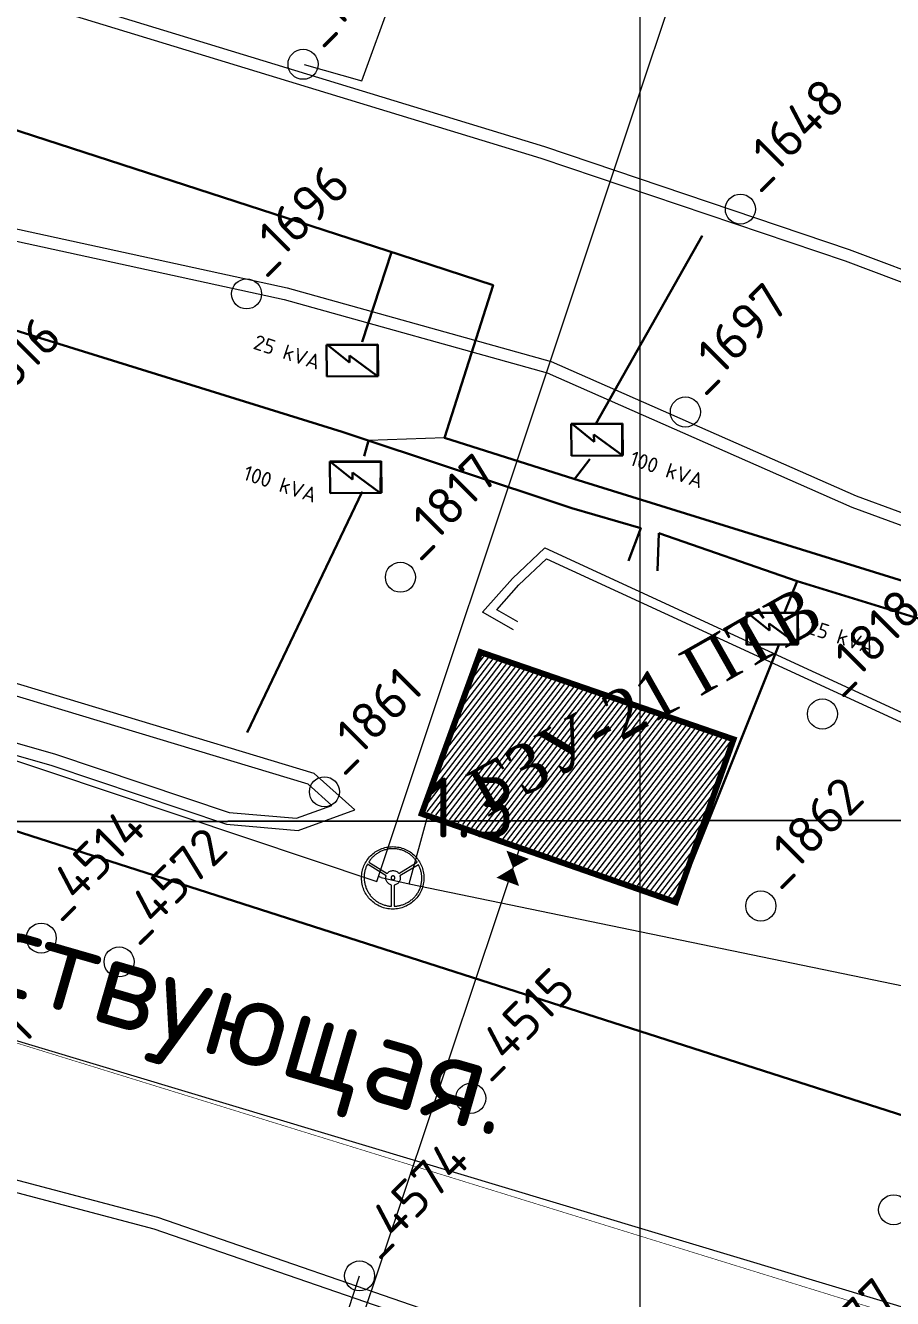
# Model space of a CAD drawing. Header units: millimetres. Extents: x 519 to 9564855, y -810 to 5021775.
# Drawn here: x 9535795.6 to 9536084.1, y 4998033.9 to 4998457.5 of the extents above; entities that cross this region are included whole.
import ezdxf

# ---------------------------------------------------------------- set-up
doc = ezdxf.new("R2010")
doc.units = ezdxf.units.MM
doc.header["$LTSCALE"] = 2
doc.header["$MEASUREMENT"] = 0
doc.header["$PDMODE"] = 2
doc.header["$PDSIZE"] = 5
for name, color, linetype in [('0_ANNOT_Dimensions', 7, 'Continuous'), ('COMPOUND', 3, 'Continuous'), ('GRID_PULKOVO', 7, 'Continuous'), ('OilColl&Flowlines', 3, 'Continuous'), ('OLD WELLS(dr.bfr2000)', 24, 'Continuous'), ('ROAD_GROUND', 9, 'Continuous'), ('Скважины на 2015 год', 7, 'Continuous')]:
    doc.layers.add(name, color=color, linetype=linetype)
for name, color, linetype, lineweight in [('PPLINE_GAS', 4, 'GAS_LINE', 30), ('SteamInjInfrastructure', 25, 'Continuous', 100), ('Электро', 1, 'Continuous', 30), ('Электроснаб', 1, 'Continuous', 18), ('Электроснабжене', 1, 'Continuous', 18)]:
    doc.layers.add(name, color=color, linetype=linetype, lineweight=lineweight)
doc.styles.add('92051501$0$STANDARD', font='simplex.shx')
doc.styles.add('Elect', font='isocpeur.ttf')
doc.styles.add('GeoApp', font='', dxfattribs={"height": 1})
doc.styles.get("Standard").update_dxf_attribs({"font": 'isocpeur.ttf', "width": 0.5})
doc.styles.get('GeoApp').set_extended_font_data('D431', italic=True)
doc.linetypes.add('g5_121_g', pattern='A,4,-0.4,["Г",GeoApp,S=1,R=0,X=0,Y=-0.5],-1.2,12', length=17.6)
doc.linetypes.add('GAS_LINE', pattern='A,0.5,-0.2,["G",92051501$0$STANDARD,S=0.1,R=0,X=-0.1,Y=-0.05],-0.05', length=0.75)
doc.linetypes.add('STM_LINE', pattern='A,0.5,-0.2,["S",92051501$0$STANDARD,S=0.1,R=0,X=-0.1,Y=-0.05],-0.05', length=0.75)
doc.linetypes.add('WTR_LINE', pattern='A,0.5,-0.2,["W",92051501$0$STANDARD,S=0.1,R=0,X=-0.1,Y=-0.05],-0.05', length=0.75)
doc.dimstyles.new('ISO-25', dxfattribs={"dimtxt": 15, "dimasz": 10, "dimexe": 5, "dimexo": 5, "dimgap": 5, "dimtad": 1, "dimtxsty": 'Standard', "dimblk": 'OBLIQUE', "dimcen": 50, "dimadec": 0, "dimazin": 0, "dimtfac": 1, "dimtmove": 0, "dimatfit": 3, "dimfxl": 0, "dimarcsym": 0})

# ---------------------------------------------------------------- blocks, each defined once
blk = doc.blocks.new('_Oblique')
at = {"color": 0, "linetype": 'ByBlock', "lineweight": -2}
blk.add_line((-0.5, -0.5), (0.5, 0.5), dxfattribs=at)
blk = doc.blocks.new('*D111')
at = {"layer": '0_ANNOT_Dimensions', "color": 0, "lineweight": -2, "transparency": 16777216}
for p, q in [((9540956.59, 4998203), (9540956.59, 4998205.09)), ((9540956.6, 4998200.09), (9521531.28, 4998171.79)), ((9521531.28, 4998174.7), (9521531.28, 4998176.79))]:
    blk.add_line(p, q, dxfattribs=at)
at = {"layer": 'DEFPOINTS', "color": 0, "linetype": 'ByBlock', "lineweight": 25, "transparency": 16777216}
for p in [(9540956.6, 4998198), (9521531.28, 4998171.79), (9521531.29, 4998169.71)]:
    blk.add_point(p, dxfattribs=at)
at = {"layer": '0_ANNOT_Dimensions', "color": 0, "linetype": 'ByBlock', "lineweight": -2, "transparency": 16777216, "xscale": 10, "yscale": 10, "zscale": 10}
for p, rotation in [((9540956.6, 4998200.09), 0.08345723362022996), ((9521531.28, 4998171.79), 180.0834572336203)]:
    blk.add_blockref('_Oblique', p, dxfattribs=dict(at, rotation=rotation))
at = {"layer": '0_ANNOT_Dimensions', "color": 0, "linetype": 'ByBlock', "lineweight": 25, "transparency": 16777216, "insert": (9531243.92, 4998199.94), "char_height": 15, "attachment_point": 5, "rotation": 0.0835, "bg_fill": 3, "box_fill_scale": 1.25, "bg_fill_color": 256, "bg_fill_true_color": 13158600, "bg_fill_transparency": 0}
blk.add_mtext('19425,33', dxfattribs=at)

msp = doc.modelspace()

# ---------------------------------------------------------------- hatches: boundary and pattern name
at = {"layer": 'Скважины на 2015 год', "linetype": 'ByBlock', "lineweight": 0, "ltscale": 5}
h = msp.add_hatch(dxfattribs=at)
h.set_pattern_fill('ANSI31', color=5, scale=12, angle=7.5725136, style=0)
h.set_pattern_definition([(52.572513574, (751591.5256, -1214513.0122), (-1.19118473032, 0.9116353099), [])])
h.paths.add_polyline_path([(9535928.34137, 4998196.12214), (9536012.30967, 4998166.48627), (9536030.93459, 4998219.25688), (9535946.96629, 4998248.89275)])
h.paths.add_polyline_path([(9535949.79057, 4998183.77028), (9536055.0113, 4998243.47696), (9536038.1511, 4998273.18959), (9535932.93037, 4998213.48291)], flags=9)

# ---------------------------------------------------------------- linework, layer by layer
at = {"color": 5, "linetype": 'WTR_LINE', "lineweight": 0, "ltscale": 20}
for p, q in [((9535907.59596, 4998439.05928), (9535993.35957, 4998675.27144)), ((9535888.36102, 4998444.53808), (9535907.59596, 4998439.05928))]:
    msp.add_line(p, q, dxfattribs=at)
at = {"color": 5, "linetype": 'WTR_LINE', "lineweight": 0, "ltscale": 20, "const_width": 0.2}
msp.add_lwpolyline([(9534970.03, 4998379.61), (9535160.17, 4998317.49), (9535255.24, 4998286.43), (9535350.01, 4998254.42), (9535444.62, 4998221.88), (9535541.28, 4998196.76), (9535636.81, 4998167.18), (9535732.33, 4998137.6), (9535827.86, 4998108.02), (9535923.38, 4998078.44), (9536018.91, 4998048.86), (9536114.43, 4998019.28), (9536209.96, 4997989.71), (9536305.48, 4997960.13), (9536401.01, 4997930.55), (9536496.9, 4997902.16), (9536592.06, 4997871.39), (9536687.59, 4997841.81), (9536783.11, 4997812.23), (9536878.64, 4997782.65), (9536974.16, 4997753.07), (9537050.97, 4997729.29)], dxfattribs=at)
at = {"layer": 'COMPOUND', "lineweight": 0, "const_width": 2, "elevation": 0}
msp.add_lwpolyline([(9536031.22312, 4998219.97122), (9536012.02114, 4998165.77192), (9535927.47554, 4998195.20679), (9535946.97751, 4998249.00608), (9536031.22312, 4998219.97122)], dxfattribs=at)
at = {"layer": 'GRID_PULKOVO', "lineweight": 0}
msp.add_line((9536000, 5010000), (9536000, 4992000), dxfattribs=at)
at = {"layer": 'OilColl&Flowlines', "lineweight": 0}
for p, q in [((9535960.221, 4998184.36154), (9535784.5, 4997659.5)), ((9535873.73698, 4997941.47608), (9535906.8, 4998041.4))]:
    msp.add_line(p, q, dxfattribs=at)
for points in [[(9535122.61227, 4998437.36846), (9535912.535, 4998172.657), (9536035.698, 4998541.914), (9536042.759, 4998540.276)], [(9535913.99674, 4998174.0361), (9535923.344, 4998171.854), (9535929.539, 4998194.655)], [(9535917.84677, 4998184.24693), (9535917.84677, 4998184.24693), (9535918.37649, 4998184.23654), (9535918.89583, 4998184.195), (9535919.41516, 4998184.12229), (9535919.92411, 4998184.03919), (9535920.42267, 4998183.91455), (9535920.91085, 4998183.77953), (9535921.39902, 4998183.61334), (9535921.86642, 4998183.42638), (9535922.32344, 4998183.21864), (9535922.77007, 4998182.99014), (9535923.20631, 4998182.74086), (9535923.63217, 4998182.4708), (9535924.03725, 4998182.17997), (9535924.43194, 4998181.86837), (9535924.80586, 4998181.54638), (9535925.1694, 4998181.20362), (9535925.51216, 4998180.84009), (9535925.84453, 4998180.46617), (9535926.15614, 4998180.07147), (9535926.44696, 4998179.66639), (9535926.71702, 4998179.24053), (9535926.9663, 4998178.80429), (9535927.19481, 4998178.35766), (9535927.41293, 4998177.90065), (9535927.59989, 4998177.42286), (9535927.76608, 4998176.94507), (9535927.9011, 4998176.44651), (9535928.01536, 4998175.94795), (9535928.10884, 4998175.439), (9535928.18154, 4998174.91966), (9535928.22309, 4998174.38994), (9535928.23348, 4998173.86022), (9535928.23348, 4998173.86022), (9535928.22309, 4998173.32011), (9535928.18154, 4998172.79039), (9535928.10884, 4998172.27105), (9535928.01536, 4998171.7621), (9535927.9011, 4998171.26354), (9535927.76608, 4998170.76498), (9535927.59989, 4998170.2768), (9535927.41293, 4998169.8094), (9535927.19481, 4998169.35239), (9535926.9663, 4998168.90576), (9535926.71702, 4998168.46952), (9535926.44696, 4998168.04366), (9535926.15614, 4998167.63858), (9535925.84453, 4998167.24388), (9535925.51216, 4998166.86996), (9535925.1694, 4998166.50643), (9535924.80586, 4998166.16367), (9535924.43194, 4998165.84168), (9535924.03725, 4998165.53008), (9535923.63217, 4998165.23925), (9535923.20631, 4998164.96919), (9535922.77007, 4998164.71991), (9535922.32344, 4998164.49141), (9535921.86642, 4998164.28367), (9535921.39902, 4998164.09671), (9535920.91085, 4998163.94091), (9535920.42267, 4998163.7955), (9535919.92411, 4998163.68124), (9535919.41516, 4998163.58776), (9535918.89583, 4998163.52544), (9535918.37649, 4998163.48389), (9535917.84677, 4998163.47351), (9535917.84677, 4998163.47351), (9535917.30666, 4998163.48389), (9535916.77694, 4998163.52544), (9535916.2576, 4998163.58776), (9535915.74865, 4998163.68124), (9535915.2397, 4998163.7955), (9535914.75153, 4998163.94091), (9535914.26335, 4998164.09671), (9535913.79595, 4998164.28367), (9535913.32855, 4998164.49141), (9535912.88192, 4998164.71991), (9535912.44568, 4998164.96919), (9535912.03021, 4998165.23925), (9535911.62513, 4998165.53008), (9535911.23043, 4998165.84168), (9535910.85651, 4998166.16367), (9535910.49298, 4998166.50643), (9535910.15022, 4998166.86996), (9535909.81784, 4998167.24388), (9535909.51663, 4998167.63858), (9535909.2258, 4998168.04366), (9535908.95574, 4998168.46952), (9535908.70646, 4998168.90576), (9535908.47795, 4998169.35239), (9535908.27022, 4998169.8094), (9535908.08326, 4998170.2768), (9535907.92746, 4998170.76498), (9535907.78205, 4998171.26354), (9535907.66779, 4998171.7621), (9535907.57431, 4998172.27105), (9535907.51199, 4998172.79039), (9535907.47044, 4998173.32011), (9535907.46006, 4998173.86022), (9535907.46006, 4998173.86022), (9535907.47044, 4998174.38994), (9535907.51199, 4998174.91966), (9535907.57431, 4998175.439), (9535907.66779, 4998175.94795), (9535907.78205, 4998176.44651), (9535907.92746, 4998176.94507), (9535908.08326, 4998177.42286), (9535908.27022, 4998177.90065), (9535908.47795, 4998178.35766), (9535908.70646, 4998178.80429), (9535908.95574, 4998179.24053), (9535909.2258, 4998179.66639), (9535909.51663, 4998180.07147), (9535909.81784, 4998180.46617), (9535910.15022, 4998180.84009), (9535910.49298, 4998181.20362), (9535910.85651, 4998181.54638), (9535911.23043, 4998181.86837), (9535911.62513, 4998182.17997), (9535912.03021, 4998182.4708), (9535912.44568, 4998182.74086), (9535912.88192, 4998182.99014), (9535913.32855, 4998183.21864), (9535913.79595, 4998183.42638), (9535914.26335, 4998183.61334), (9535914.75153, 4998183.77953), (9535915.2397, 4998183.91455), (9535915.74865, 4998184.03919), (9535916.2576, 4998184.12229), (9535916.77694, 4998184.195), (9535917.30666, 4998184.23654), (9535917.84677, 4998184.24693)], [(9535915.97716, 4998175.2832), (9535915.97716, 4998175.2832), (9535916.18489, 4998175.53248), (9535916.42379, 4998175.7506), (9535916.68346, 4998175.92717), (9535916.94312, 4998176.0622), (9535917.22356, 4998176.15568), (9535917.51439, 4998176.22839), (9535917.80522, 4998176.25955), (9535918.09605, 4998176.25955), (9535918.37649, 4998176.22839), (9535918.65693, 4998176.16607), (9535918.9166, 4998176.08297), (9535919.15549, 4998175.96872), (9535919.384, 4998175.83369), (9535919.57096, 4998175.66751), (9535919.73715, 4998175.49093), (9535919.87218, 4998175.2832), (9535925.95879, 4998179.09512), (9535925.95879, 4998179.09512), (9535925.81337, 4998179.33401), (9535925.64719, 4998179.56252), (9535925.481, 4998179.79103), (9535925.30443, 4998180.01954), (9535925.11746, 4998180.23766), (9535924.9305, 4998180.45578), (9535924.72277, 4998180.66351), (9535924.51504, 4998180.87125), (9535924.29691, 4998181.0686), (9535924.07879, 4998181.26594), (9535923.8399, 4998181.4529), (9535923.60101, 4998181.62948), (9535923.36211, 4998181.80605), (9535923.11283, 4998181.97224), (9535922.85316, 4998182.13843), (9535922.59349, 4998182.28384), (9535922.32344, 4998182.42925), (9535922.05339, 4998182.57467), (9535921.77294, 4998182.69931), (9535921.4925, 4998182.82395), (9535921.21206, 4998182.9382), (9535920.92123, 4998183.04207), (9535920.63041, 4998183.13555), (9535920.33958, 4998183.21864), (9535920.03836, 4998183.30174), (9535919.73715, 4998183.36406), (9535919.43593, 4998183.42638), (9535919.12433, 4998183.47831), (9535918.82312, 4998183.50947), (9535918.51152, 4998183.54063), (9535918.19992, 4998183.55102), (9535917.88831, 4998183.56141), (9535917.88831, 4998183.56141), (9535917.57671, 4998183.55102), (9535917.26511, 4998183.54063), (9535916.95351, 4998183.50947), (9535916.64191, 4998183.47831), (9535916.34069, 4998183.42638), (9535916.03948, 4998183.37444), (9535915.73827, 4998183.31212), (9535915.44744, 4998183.23942), (9535915.14622, 4998183.14594), (9535914.86578, 4998183.05246), (9535914.57495, 4998182.95898), (9535914.29451, 4998182.84472), (9535914.02446, 4998182.72008), (9535913.7544, 4998182.59544), (9535913.48435, 4998182.46041), (9535913.22468, 4998182.315), (9535912.96501, 4998182.16959), (9535912.71573, 4998182.0034), (9535912.46645, 4998181.83721), (9535912.22756, 4998181.67102), (9535911.99905, 4998181.48406), (9535911.77054, 4998181.2971), (9535911.55242, 4998181.11014), (9535911.3343, 4998180.90241), (9535911.12657, 4998180.69467), (9535910.92922, 4998180.48694), (9535910.74226, 4998180.26882), (9535910.5553, 4998180.04031), (9535910.37872, 4998179.8118), (9535910.20215, 4998179.5833), (9535910.04635, 4998179.3444), (9535909.89055, 4998179.09512), (9535915.97716, 4998175.2832)], [(9535917.44169, 4998171.47127), (9535917.44169, 4998171.47127), (9535917.20279, 4998171.55437), (9535916.97428, 4998171.64785), (9535916.74578, 4998171.77249), (9535916.53804, 4998171.90752), (9535916.34069, 4998172.06332), (9535916.16412, 4998172.2295), (9535915.99793, 4998172.41647), (9535915.86291, 4998172.61381), (9535915.73827, 4998172.82155), (9535915.6344, 4998173.03967), (9535915.56169, 4998173.26818), (9535915.50976, 4998173.50707), (9535915.48898, 4998173.75635), (9535915.49937, 4998174.00563), (9535915.54092, 4998174.25491), (9535915.61362, 4998174.51458), (9535909.41276, 4998178.4096), (9535909.41276, 4998178.4096), (9535909.27773, 4998178.16032), (9535909.15309, 4998177.91104), (9535909.03884, 4998177.65137), (9535908.93497, 4998177.3917), (9535908.8311, 4998177.12165), (9535908.73762, 4998176.8412), (9535908.65453, 4998176.57115), (9535908.58182, 4998176.28032), (9535908.5195, 4998175.99988), (9535908.46757, 4998175.70905), (9535908.41563, 4998175.41822), (9535908.38447, 4998175.1274), (9535908.35331, 4998174.82618), (9535908.33254, 4998174.52497), (9535908.32215, 4998174.22375), (9535908.32215, 4998173.92254), (9535908.33254, 4998173.62132), (9535908.35331, 4998173.32011), (9535908.37409, 4998173.00851), (9535908.41563, 4998172.70729), (9535908.45718, 4998172.40608), (9535908.5195, 4998172.10486), (9535908.58182, 4998171.80365), (9535908.65453, 4998171.50243), (9535908.73762, 4998171.20122), (9535908.8311, 4998170.91039), (9535908.93497, 4998170.61956), (9535909.04922, 4998170.32874), (9535909.17386, 4998170.03791), (9535909.30889, 4998169.75747), (9535909.45431, 4998169.47703), (9535909.61011, 4998169.19659), (9535909.61011, 4998169.19659), (9535909.76591, 4998168.92653), (9535909.94248, 4998168.66686), (9535910.10867, 4998168.4072), (9535910.29563, 4998168.15791), (9535910.49298, 4998167.91902), (9535910.69032, 4998167.68013), (9535910.88767, 4998167.45162), (9535911.10579, 4998167.2335), (9535911.31353, 4998167.02576), (9535911.54203, 4998166.81803), (9535911.77054, 4998166.62068), (9535912.00944, 4998166.43372), (9535912.24833, 4998166.24676), (9535912.48722, 4998166.08057), (9535912.73651, 4998165.91438), (9535912.99617, 4998165.75858), (9535913.24545, 4998165.60278), (9535913.51551, 4998165.46776), (9535913.77518, 4998165.33273), (9535914.04523, 4998165.20809), (9535914.31529, 4998165.09383), (9535914.59573, 4998164.98997), (9535914.86578, 4998164.8861), (9535915.14622, 4998164.80301), (9535915.43705, 4998164.71991), (9535915.71749, 4998164.64721), (9535915.99793, 4998164.58489), (9535916.28876, 4998164.53295), (9535916.57959, 4998164.48102), (9535916.86003, 4998164.44986), (9535917.15086, 4998164.42909), (9535917.44169, 4998164.40831), (9535917.44169, 4998171.47127)], [(9535920.23571, 4998174.51458), (9535920.23571, 4998174.51458), (9535920.29803, 4998174.24453), (9535920.32919, 4998173.97447), (9535920.32919, 4998173.7148), (9535920.30842, 4998173.46552), (9535920.26687, 4998173.21624), (9535920.20455, 4998172.97735), (9535920.11107, 4998172.75923), (9535920.0072, 4998172.55149), (9535919.87218, 4998172.35415), (9535919.70599, 4998172.16718), (9535919.52941, 4998172.01138), (9535919.33207, 4998171.85558), (9535919.11395, 4998171.73094), (9535918.87505, 4998171.62708), (9535918.61538, 4998171.5336), (9535918.33494, 4998171.47127), (9535918.33494, 4998164.40831), (9535918.33494, 4998164.40831), (9535918.61538, 4998164.4187), (9535918.89583, 4998164.43947), (9535919.17627, 4998164.47063), (9535919.45671, 4998164.51218), (9535919.73715, 4998164.56411), (9535920.01759, 4998164.61605), (9535920.29803, 4998164.68875), (9535920.57847, 4998164.76146), (9535920.85891, 4998164.84455), (9535921.13935, 4998164.93803), (9535921.4198, 4998165.0419), (9535921.68985, 4998165.14577), (9535921.9599, 4998165.27041), (9535922.22996, 4998165.39505), (9535922.50001, 4998165.53008), (9535922.75968, 4998165.67549), (9535923.01935, 4998165.8209), (9535923.27902, 4998165.98709), (9535923.5283, 4998166.15328), (9535923.77758, 4998166.32985), (9535924.01647, 4998166.50643), (9535924.25537, 4998166.70377), (9535924.48388, 4998166.90112), (9535924.71238, 4998167.10886), (9535924.9305, 4998167.31659), (9535925.13824, 4998167.5451), (9535925.34597, 4998167.77361), (9535925.54332, 4998168.0125), (9535925.73028, 4998168.25139), (9535925.91724, 4998168.50068), (9535926.08343, 4998168.76034), (9535926.24962, 4998169.0304), (9535926.24962, 4998169.0304), (9535926.40542, 4998169.31084), (9535926.55083, 4998169.59128), (9535926.68586, 4998169.88211), (9535926.8105, 4998170.16255), (9535926.91437, 4998170.45338), (9535927.01823, 4998170.75459), (9535927.11171, 4998171.04542), (9535927.19481, 4998171.33625), (9535927.26751, 4998171.63746), (9535927.34022, 4998171.93868), (9535927.39215, 4998172.2295), (9535927.4337, 4998172.53072), (9535927.46486, 4998172.83193), (9535927.49602, 4998173.13315), (9535927.50641, 4998173.42398), (9535927.5168, 4998173.72519), (9535927.5168, 4998174.02641), (9535927.49602, 4998174.31723), (9535927.47525, 4998174.60806), (9535927.44409, 4998174.90928), (9535927.41293, 4998175.2001), (9535927.36099, 4998175.48055), (9535927.30906, 4998175.77137), (9535927.23635, 4998176.05181), (9535927.16365, 4998176.33226), (9535927.08055, 4998176.6127), (9535926.98707, 4998176.89314), (9535926.89359, 4998177.16319), (9535926.77934, 4998177.42286), (9535926.66508, 4998177.69291), (9535926.54044, 4998177.95258), (9535926.40542, 4998178.20186), (9535920.23571, 4998174.51458)], [(9535913.997, 4998174.036), (9535913.10163, 4998174.35581)], [(9535917.92986, 4998174.51458), (9535917.92986, 4998174.51458), (9535917.79483, 4998174.50419), (9535917.67019, 4998174.46265), (9535917.56633, 4998174.40033), (9535917.46246, 4998174.32762), (9535917.38975, 4998174.22375), (9535917.32743, 4998174.11989), (9535917.28589, 4998173.99525), (9535917.2755, 4998173.86022), (9535917.2755, 4998173.86022), (9535917.28589, 4998173.72519), (9535917.32743, 4998173.61094), (9535917.38975, 4998173.49668), (9535917.46246, 4998173.4032), (9535917.56633, 4998173.32011), (9535917.67019, 4998173.26818), (9535917.79483, 4998173.22663), (9535917.92986, 4998173.21624), (9535917.92986, 4998173.21624), (9535918.06489, 4998173.22663), (9535918.17914, 4998173.26818), (9535918.2934, 4998173.32011), (9535918.38688, 4998173.4032), (9535918.46997, 4998173.49668), (9535918.5219, 4998173.61094), (9535918.56345, 4998173.72519), (9535918.57384, 4998173.86022), (9535918.57384, 4998173.86022), (9535918.56345, 4998173.99525), (9535918.5219, 4998174.11989), (9535918.46997, 4998174.22375), (9535918.38688, 4998174.32762), (9535918.2934, 4998174.40033), (9535918.17914, 4998174.46265), (9535918.06489, 4998174.50419), (9535917.92986, 4998174.51458)], [(9535923.344, 4998171.854), (9536644.76093, 4998022.82685)]]:
    msp.add_lwpolyline(points, dxfattribs=at)
at = {"layer": 'OilColl&Flowlines', "color": 5, "linetype": 'ByBlock', "lineweight": 0}
msp.add_lwpolyline([(9535959.42103, 4998181.544, 8, 0, 0), (9535957.8254, 4998177.20612, 0, 8, 0), (9535956.10613, 4998172.5321, 8, 8, 0)], format="xyseb", dxfattribs=at)
at = {"layer": 'OLD WELLS(dr.bfr2000)', "lineweight": 0}
for centre in [(9535888, 4998444.6), (9536033.5, 4998396.4), (9535869.2, 4998368.2), (9536015.2, 4998328.9), (9535920.4, 4998273.9), (9536060.8, 4998228.4), (9535895.1, 4998202.5), (9536040.3, 4998164.5), (9535800.9, 4998153.8), (9535826.8, 4998145.9), (9535943.8, 4998100.5), (9536084.5, 4998063.4), (9535906.8, 4998041.4)]:
    msp.add_circle(centre, 5, dxfattribs=at)
at = {"layer": 'PPLINE_GAS', "linetype": 'g5_121_g'}
msp.add_lwpolyline([(9534778.5479, 4998536.78098), (9534874.18051, 4998503.20616), (9535072.84513, 4998402.39372), (9535451.90206, 4998298.75678), (9537303.35592, 4997704.5983), (9537377.97521, 4997927.57471), (9538200.14956, 4997654.43587), (9538214.55082, 4997649.50142), (9538234.24131, 4997643.04917), (9538590.1015, 4997520.55902), (9539125.3331, 4997334.13457), (9539210.91174, 4997304.42884), (9539345.38339, 4997257.75155), (9539456.46224, 4997220.86465), (9539620.38329, 4997166.42999), (9539867.53158, 4997084.35735), (9540014.59686, 4997034.46686), (9540009.45675, 4997018.26256), (9541300.177, 4996571.493), (9541398.857, 4996623.815), (9541532.03867, 4997015.00349), (9541563.89422, 4997108.93401), (9541575.96726, 4997105.29839)], dxfattribs=at)
at = {"layer": 'ROAD_GROUND', "lineweight": 0}
for points in [[(9536397.93929, 4998325.54147), (9536388.22294, 4998319.95339), (9536332.48767, 4998323.57176), (9536310.08656, 4998320.90551), (9536207.14599, 4998340.31584), (9536131.19432, 4998359.77823), (9536069.77411, 4998382.82892), (9535968.39081, 4998417.10396), (9535755.84263, 4998482.09321), (9535687.71734, 4998508.23154), (9535468.18704, 4998575.62159), (9535343.22616, 4998622.18847), (9535243.12581, 4998647.94048), (9535190.62033, 4998670.71135), (9535137.50809, 4998686.73505), (9535093.27299, 4998692.62924), (9535075.68133, 4998702.14613), (9534999.36707, 4998709.03516)], [(9536399.93349, 4998322.07403), (9536389.16964, 4998315.88351), (9536332.59538, 4998319.55634), (9536309.94918, 4998316.86093), (9536206.27805, 4998336.40901), (9536129.99162, 4998355.95718), (9536068.43048, 4998379.06076), (9535967.16522, 4998413.2959), (9535754.53982, 4998478.30876), (9535686.41246, 4998504.44788), (9535466.90062, 4998571.83226), (9535342.02618, 4998618.36693), (9535241.8237, 4998644.14521), (9535189.24226, 4998666.94903), (9535136.66081, 4998682.8126), (9535092.01614, 4998688.76136), (9535074.50197, 4998698.23633), (9534999.00744, 4998705.05136)], [(9535189.09683, 4998597.4424), (9535194.25695, 4998576.96897), (9535213.15862, 4998559.037), (9535248.52547, 4998540.59487), (9535444.26327, 4998489.64151), (9535549.06088, 4998460.24765), (9535753.86484, 4998398.23383), (9535882.67073, 4998370.23389), (9535970.5218, 4998345.7314), (9536072.02558, 4998300.94298), (9536155.22615, 4998270.40207), (9536216.32909, 4998262.40148), (9536291.27726, 4998239.05229)], [(9535185.21812, 4998596.46481), (9535190.66191, 4998574.86591), (9535210.8122, 4998555.74938), (9535247.0785, 4998536.83823), (9535443.21922, 4998485.77998), (9535547.94103, 4998456.40738), (9535752.85879, 4998394.35911), (9535881.70777, 4998366.3498), (9535969.17015, 4998341.95572), (9536070.52748, 4998297.23192), (9536154.26557, 4998266.49371), (9536215.46822, 4998258.48006), (9536290.08751, 4998235.23333)], [(9535106.77522, 4998439.83461), (9535142.57109, 4998433.245), (9535364.38687, 4998351.09388), (9535467.42009, 4998312.49394), (9535580.20772, 4998276.49993), (9535711.06322, 4998237.93965), (9535804.4065, 4998211.233), (9535862.54349, 4998191.6904), (9535886.337, 4998189.61333), (9535905.23431, 4998196.50626), (9535891.73666, 4998208.5923), (9535765.38408, 4998246.74319), (9535669.56292, 4998274.1696)], [(9535107.49941, 4998443.76851), (9535143.63571, 4998437.11622), (9535365.79017, 4998354.83964), (9535468.7306, 4998316.27447), (9535581.38124, 4998280.32418), (9535712.17871, 4998241.781), (9535805.59452, 4998215.05359), (9535863.36619, 4998195.6338), (9535885.80039, 4998193.67539), (9535897.5949, 4998197.97752), (9535889.73011, 4998205.0198), (9535764.25557, 4998242.90557), (9535668.46222, 4998270.32403)], [(9536270.4049, 4997853.6064), (9536236.33154, 4997931.7415), (9536073.2548, 4997975.15986), (9535944.97806, 4998024.40996), (9535839.6564, 4998060.83388), (9535697.84581, 4998098.28512), (9535486.65577, 4998169.83393), (9535389.95508, 4998215.61034), (9535250.26805, 4998257.02704), (9535171.01716, 4998265.7464), (9535157.92973, 4998286.09142), (9535137.37166, 4998293.98172), (9534962.55607, 4998349.49998)], [(9536266.73836, 4997852.00749), (9536233.43675, 4997928.37288), (9536072.01989, 4997971.3493), (9535943.60713, 4998020.65162), (9535838.49041, 4998057.00467), (9535696.69203, 4998094.45268), (9535485.15329, 4998166.11963), (9535388.52236, 4998211.86302), (9535249.47448, 4998253.09022), (9535168.68456, 4998261.9789), (9535155.27403, 4998282.82619), (9535136.0485, 4998290.20506), (9534961.34533, 4998345.68762)], [(9535958.037, 4998256.455), (9535947.737, 4998262.255), (9535957.637, 4998273.455), (9535968.40661, 4998283.65663), (9536088.637, 4998228.255), (9536149.437, 4998236.355), (9536301.937, 4998239.255), (9536349.637, 4998252.755), (9536428.44256, 4998307.13503)], [(9535959.50899, 4998259.06905), (9535952.44227, 4998263.04837), (9535959.79667, 4998271.36849), (9535968.99544, 4998280.08213), (9536088.17123, 4998225.16645), (9536149.66433, 4998233.35878), (9536302.38129, 4998236.26291), (9536350.93198, 4998250.00367), (9536427.31635, 4998302.71295)]]:
    msp.add_lwpolyline(points, dxfattribs=at)
at = {"layer": 'SteamInjInfrastructure', "color": 6, "linetype": 'STM_LINE', "lineweight": 0, "ltscale": 15}
msp.add_line((9535717.40594, 4998142.32924, 0), (9536130.20608, 4998018.14039, 0), dxfattribs=at)
at = {"layer": 'Электро', "ltscale": 50}
for p, q in [((9535771.37971, 4998429.55929, 0), (9535920.33423, 4998381.16103, 0)), ((9535920.33423, 4998381.16103, 0), (9535951.26448, 4998371.11118, 0)), ((9535951.26448, 4998371.11118, 0), (9535935.10478, 4998320.29768, 0))]:
    msp.add_line(p, q, dxfattribs=at)
at = {"layer": 'Электро'}
for p, q in [((9536020.74585, 4998387.55186, 0), (9535985.4361, 4998324.95697, 0)), ((9535907.61556, 4998352.29154, 0), (9535917.41326, 4998382.11011, 0)), ((9535895.85141, 4998351.24296, 0), (9535912.89984, 4998351.3473, 0)), ((9535895.91611, 4998340.67061, 0), (9535895.85141, 4998351.24296, 0)), ((9535912.80259, 4998351.24885, 0), (9535896.20699, 4998351.14728, 0)), ((9535896.20699, 4998351.14728, 0), (9535903.41877, 4998345.32005, 0)), ((9535912.7289, 4998340.80638, 0), (9535912.80259, 4998351.24885, 0)), ((9535912.89984, 4998351.3473, 0), (9535912.96454, 4998340.77494, 0)), ((9535903.41877, 4998345.32005, 0), (9535903.40423, 4998347.69528, 0)), ((9535903.40423, 4998347.69528, 0), (9535912.7289, 4998340.80638, 0)), ((9535912.96454, 4998340.77494, 0), (9535895.91611, 4998340.67061, 0)), ((9535977.23928, 4998324.92467, 0), (9535994.28771, 4998325.02901, 0)), ((9535977.30399, 4998314.35232, 0), (9535977.23928, 4998324.92467, 0)), ((9535994.19046, 4998324.93056, 0), (9535977.59486, 4998324.829, 0)), ((9535977.59486, 4998324.829, 0), (9535984.80664, 4998319.00176, 0)), ((9535984.80664, 4998319.00176, 0), (9535984.7921, 4998321.37699, 0)), ((9535984.7921, 4998321.37699, 0), (9535994.11677, 4998314.4881, 0)), ((9535994.11677, 4998314.4881, 0), (9535994.19046, 4998324.93056, 0)), ((9535994.28771, 4998325.02901, 0), (9535994.35242, 4998314.45666, 0)), ((9535909.82136, 4998319.40945, 0), (9535908.29814, 4998314.15029, 0)), ((9535994.35242, 4998314.45666, 0), (9535977.30399, 4998314.35232, 0)), ((9535983.38815, 4998313.1777, 0), (9535978.36326, 4998306.5429, 0)), ((9535896.95249, 4998312.43715, 0), (9535914.00092, 4998312.54149, 0)), ((9535897.01719, 4998301.8648, 0), (9535896.95249, 4998312.43715, 0)), ((9535913.85324, 4998312.33666, 0), (9535897.25764, 4998312.23509, 0)), ((9535897.25764, 4998312.23509, 0), (9535904.46942, 4998306.40786, 0)), ((9535904.46942, 4998306.40786, 0), (9535904.45488, 4998308.78309, 0)), ((9535904.45488, 4998308.78309, 0), (9535913.77955, 4998301.8942, 0)), ((9535913.77955, 4998301.8942, 0), (9535913.85324, 4998312.33666, 0)), ((9535914.00092, 4998312.54149, 0), (9535914.06562, 4998301.96914, 0)), ((9535907.61556, 4998302.37103, 0), (9535869.38095, 4998222.23379, 0)), ((9535914.06562, 4998301.96914, 0), (9535897.01719, 4998301.8648, 0)), ((9536000.36051, 4998290.2799, 0), (9535996.22389, 4998279.36768, 0)), ((9536006.32819, 4998288.55968, 0), (9536005.9152, 4998276.00899, 0)), ((9536052.4022, 4998272.63135, 0), (9536048.16247, 4998262.13863, 0)), ((9536035.52324, 4998261.95521, 0), (9536052.57167, 4998262.05955, 0)), ((9536035.58794, 4998251.38286, 0), (9536035.52324, 4998261.95521, 0)), ((9536035.57366, 4998262.06159, 0), (9536052.62209, 4998262.16593, 0)), ((9536035.63836, 4998251.48924, 0), (9536035.57366, 4998262.06159, 0)), ((9536052.52484, 4998262.06748, 0), (9536035.92924, 4998261.96591, 0)), ((9536035.92924, 4998261.96591, 0), (9536043.14102, 4998256.13868, 0)), ((9536052.45115, 4998251.62502, 0), (9536052.52484, 4998262.06748, 0)), ((9536052.57167, 4998262.05955, 0), (9536052.63637, 4998251.4872, 0)), ((9536052.62209, 4998262.16593, 0), (9536052.6868, 4998251.59358, 0)), ((9536043.14102, 4998256.13868, 0), (9536043.12648, 4998258.51391, 0)), ((9536043.12648, 4998258.51391, 0), (9536052.45115, 4998251.62502, 0)), ((9536046.40315, 4998251.61222, 0), (9536013.5517, 4998169.50881, 0)), ((9536052.63637, 4998251.4872, 0), (9536035.58794, 4998251.38286, 0)), ((9536052.6868, 4998251.59358, 0), (9536035.63836, 4998251.48924, 0))]:
    msp.add_line(p, q, dxfattribs=at)
at = {"layer": 'Электро', "ltscale": 0.05}
for p, q in [((9535752.30799, 4998368.51036, -0.00006), (9535901.05066, 4998322.33116, -0.00006)), ((9535901.05066, 4998322.33116, -0.00006), (9535977.38184, 4998296.90364, -0.00006)), ((9535978.07741, 4998306.63153, 0), (9535935.10478, 4998320.29768, 0)), ((9536121.6279, 4998262.12482, 0), (9535978.07741, 4998306.63153, 0)), ((9535977.38184, 4998296.90364, -0.00006), (9536000.40419, 4998290.27094, -0.00006)), ((9536006.32819, 4998288.55968, -0.00006), (9536052.4022, 4998272.63135, -0.00006)), ((9536052.4022, 4998272.63135, -0.00006), (9536121.77499, 4998251.13407, -0.00006))]:
    msp.add_line(p, q, dxfattribs=at)
at = {"layer": 'Электроснаб', "color": 1, "linetype": 'ByBlock', "lineweight": 0, "ltscale": 50}
for p, q in [((9535771.37971, 4998429.55929, 0), (9535920.33423, 4998381.16103, 0)), ((9535920.33423, 4998381.16103, 0), (9535951.26448, 4998371.11118, 0)), ((9535951.26448, 4998371.11118, 0), (9535935.10478, 4998320.29768, 0))]:
    msp.add_line(p, q, dxfattribs=at)
at = {"layer": 'Электроснаб', "color": 1, "lineweight": 0}
for p, q in [((9536020.74585, 4998387.55186, 0), (9535985.4361, 4998324.95697, 0)), ((9535907.61556, 4998352.29154, 0), (9535917.41326, 4998382.11011, 0)), ((9535895.85141, 4998351.24296, 0), (9535912.89984, 4998351.3473, 0)), ((9535895.91611, 4998340.67061, 0), (9535895.85141, 4998351.24296, 0)), ((9535912.80259, 4998351.24885, 0), (9535896.20699, 4998351.14728, 0)), ((9535896.20699, 4998351.14728, 0), (9535903.41877, 4998345.32005, 0)), ((9535912.7289, 4998340.80638, 0), (9535912.80259, 4998351.24885, 0)), ((9535912.89984, 4998351.3473, 0), (9535912.96454, 4998340.77494, 0)), ((9535903.41877, 4998345.32005, 0), (9535903.40423, 4998347.69528, 0)), ((9535903.40423, 4998347.69528, 0), (9535912.7289, 4998340.80638, 0)), ((9535912.96454, 4998340.77494, 0), (9535895.91611, 4998340.67061, 0)), ((9535977.23928, 4998324.92467, 0), (9535994.28771, 4998325.02901, 0)), ((9535977.30399, 4998314.35232, 0), (9535977.23928, 4998324.92467, 0)), ((9535994.19046, 4998324.93056, 0), (9535977.59486, 4998324.829, 0)), ((9535977.59486, 4998324.829, 0), (9535984.80664, 4998319.00176, 0)), ((9535984.80664, 4998319.00176, 0), (9535984.7921, 4998321.37699, 0)), ((9535984.7921, 4998321.37699, 0), (9535994.11677, 4998314.4881, 0)), ((9535994.11677, 4998314.4881, 0), (9535994.19046, 4998324.93056, 0)), ((9535994.28771, 4998325.02901, 0), (9535994.35242, 4998314.45666, 0)), ((9535909.82136, 4998319.40945, 0), (9535908.29814, 4998314.15029, 0)), ((9535994.35242, 4998314.45666, 0), (9535977.30399, 4998314.35232, 0)), ((9535983.38815, 4998313.1777, 0), (9535978.36326, 4998306.5429, 0)), ((9535896.95249, 4998312.43715, 0), (9535914.00092, 4998312.54149, 0)), ((9535897.01719, 4998301.8648, 0), (9535896.95249, 4998312.43715, 0)), ((9535913.85324, 4998312.33666, 0), (9535897.25764, 4998312.23509, 0)), ((9535897.25764, 4998312.23509, 0), (9535904.46942, 4998306.40786, 0)), ((9535904.46942, 4998306.40786, 0), (9535904.45488, 4998308.78309, 0)), ((9535904.45488, 4998308.78309, 0), (9535913.77955, 4998301.8942, 0)), ((9535913.77955, 4998301.8942, 0), (9535913.85324, 4998312.33666, 0)), ((9535914.00092, 4998312.54149, 0), (9535914.06562, 4998301.96914, 0)), ((9535907.61556, 4998302.37103, 0), (9535869.38095, 4998222.23379, 0)), ((9535914.06562, 4998301.96914, 0), (9535897.01719, 4998301.8648, 0)), ((9536000.36051, 4998290.2799, 0), (9535996.22389, 4998279.36768, 0)), ((9536006.32819, 4998288.55968, 0), (9536005.9152, 4998276.00899, 0)), ((9536052.4022, 4998272.63135, 0), (9536048.16247, 4998262.13863, 0)), ((9536035.52324, 4998261.95521, 0), (9536052.57167, 4998262.05955, 0)), ((9536035.58794, 4998251.38286, 0), (9536035.52324, 4998261.95521, 0)), ((9536035.57366, 4998262.06159, 0), (9536052.62209, 4998262.16593, 0)), ((9536035.63836, 4998251.48924, 0), (9536035.57366, 4998262.06159, 0)), ((9536052.52484, 4998262.06748, 0), (9536035.92924, 4998261.96591, 0)), ((9536035.92924, 4998261.96591, 0), (9536043.14102, 4998256.13868, 0)), ((9536052.45115, 4998251.62502, 0), (9536052.52484, 4998262.06748, 0)), ((9536052.57167, 4998262.05955, 0), (9536052.63637, 4998251.4872, 0)), ((9536052.62209, 4998262.16593, 0), (9536052.6868, 4998251.59358, 0)), ((9536043.14102, 4998256.13868, 0), (9536043.12648, 4998258.51391, 0)), ((9536043.12648, 4998258.51391, 0), (9536052.45115, 4998251.62502, 0)), ((9536046.40315, 4998251.61222, 0), (9536013.5517, 4998169.50881, 0)), ((9536052.63637, 4998251.4872, 0), (9536035.58794, 4998251.38286, 0)), ((9536052.6868, 4998251.59358, 0), (9536035.63836, 4998251.48924, 0))]:
    msp.add_line(p, q, dxfattribs=at)
at = {"layer": 'Электроснаб', "color": 1, "lineweight": 0, "ltscale": 0.05}
for p, q in [((9535752.30799, 4998368.51036, -0.00006), (9535901.05066, 4998322.33116, -0.00006)), ((9535901.05066, 4998322.33116, -0.00006), (9535977.38184, 4998296.90364, -0.00006)), ((9535978.07741, 4998306.63153, 0), (9535935.10478, 4998320.29768, 0)), ((9536121.6279, 4998262.12482, 0), (9535978.07741, 4998306.63153, 0)), ((9535977.38184, 4998296.90364, -0.00006), (9536000.40419, 4998290.27094, -0.00006)), ((9536006.32819, 4998288.55968, -0.00006), (9536052.4022, 4998272.63135, -0.00006)), ((9536052.4022, 4998272.63135, -0.00006), (9536121.77499, 4998251.13407, -0.00006))]:
    msp.add_line(p, q, dxfattribs=at)
at = {"layer": 'Электроснабжене', "color": 1, "linetype": 'ByBlock', "lineweight": 0, "ltscale": 50}
for p, q in [((9535771.37971, 4998429.55929, 0), (9535920.33423, 4998381.16103, 0)), ((9535920.33423, 4998381.16103, 0), (9535951.26448, 4998371.11118, 0)), ((9535951.26448, 4998371.11118, 0), (9535935.10478, 4998320.29768, 0))]:
    msp.add_line(p, q, dxfattribs=at)
at = {"layer": 'Электроснабжене', "color": 1, "lineweight": 0}
for p, q in [((9536020.74585, 4998387.55186, 0), (9535985.4361, 4998324.95697, 0)), ((9535907.61556, 4998352.29154, 0), (9535917.41326, 4998382.11011, 0)), ((9535895.85141, 4998351.24296, 0), (9535912.89984, 4998351.3473, 0)), ((9535895.91611, 4998340.67061, 0), (9535895.85141, 4998351.24296, 0)), ((9535912.80259, 4998351.24885, 0), (9535896.20699, 4998351.14728, 0)), ((9535896.20699, 4998351.14728, 0), (9535903.41877, 4998345.32005, 0)), ((9535912.7289, 4998340.80638, 0), (9535912.80259, 4998351.24885, 0)), ((9535912.89984, 4998351.3473, 0), (9535912.96454, 4998340.77494, 0)), ((9535903.41877, 4998345.32005, 0), (9535903.40423, 4998347.69528, 0)), ((9535903.40423, 4998347.69528, 0), (9535912.7289, 4998340.80638, 0)), ((9535912.96454, 4998340.77494, 0), (9535895.91611, 4998340.67061, 0)), ((9535977.23928, 4998324.92467, 0), (9535994.28771, 4998325.02901, 0)), ((9535977.30399, 4998314.35232, 0), (9535977.23928, 4998324.92467, 0)), ((9535994.19046, 4998324.93056, 0), (9535977.59486, 4998324.829, 0)), ((9535977.59486, 4998324.829, 0), (9535984.80664, 4998319.00176, 0)), ((9535984.80664, 4998319.00176, 0), (9535984.7921, 4998321.37699, 0)), ((9535984.7921, 4998321.37699, 0), (9535994.11677, 4998314.4881, 0)), ((9535994.11677, 4998314.4881, 0), (9535994.19046, 4998324.93056, 0)), ((9535994.28771, 4998325.02901, 0), (9535994.35242, 4998314.45666, 0)), ((9535909.82136, 4998319.40945, 0), (9535908.29814, 4998314.15029, 0)), ((9535994.35242, 4998314.45666, 0), (9535977.30399, 4998314.35232, 0)), ((9535983.38815, 4998313.1777, 0), (9535978.36326, 4998306.5429, 0)), ((9535896.95249, 4998312.43715, 0), (9535914.00092, 4998312.54149, 0)), ((9535897.01719, 4998301.8648, 0), (9535896.95249, 4998312.43715, 0)), ((9535913.85324, 4998312.33666, 0), (9535897.25764, 4998312.23509, 0)), ((9535897.25764, 4998312.23509, 0), (9535904.46942, 4998306.40786, 0)), ((9535904.46942, 4998306.40786, 0), (9535904.45488, 4998308.78309, 0)), ((9535904.45488, 4998308.78309, 0), (9535913.77955, 4998301.8942, 0)), ((9535913.77955, 4998301.8942, 0), (9535913.85324, 4998312.33666, 0)), ((9535914.00092, 4998312.54149, 0), (9535914.06562, 4998301.96914, 0)), ((9535907.61556, 4998302.37103, 0), (9535869.38095, 4998222.23379, 0)), ((9535914.06562, 4998301.96914, 0), (9535897.01719, 4998301.8648, 0)), ((9536006.32819, 4998288.55968, 0), (9536005.9152, 4998276.00899, 0)), ((9536052.4022, 4998272.63135, 0), (9536048.16247, 4998262.13863, 0)), ((9536035.52324, 4998261.95521, 0), (9536052.57167, 4998262.05955, 0)), ((9536035.58794, 4998251.38286, 0), (9536035.52324, 4998261.95521, 0)), ((9536035.57366, 4998262.06159, 0), (9536052.62209, 4998262.16593, 0)), ((9536035.63836, 4998251.48924, 0), (9536035.57366, 4998262.06159, 0)), ((9536052.52484, 4998262.06748, 0), (9536035.92924, 4998261.96591, 0)), ((9536035.92924, 4998261.96591, 0), (9536043.14102, 4998256.13868, 0)), ((9536052.45115, 4998251.62502, 0), (9536052.52484, 4998262.06748, 0)), ((9536052.57167, 4998262.05955, 0), (9536052.63637, 4998251.4872, 0)), ((9536052.62209, 4998262.16593, 0), (9536052.6868, 4998251.59358, 0)), ((9536043.14102, 4998256.13868, 0), (9536043.12648, 4998258.51391, 0)), ((9536043.12648, 4998258.51391, 0), (9536052.45115, 4998251.62502, 0)), ((9536046.40315, 4998251.61222, 0), (9536013.5517, 4998169.50881, 0)), ((9536052.63637, 4998251.4872, 0), (9536035.58794, 4998251.38286, 0)), ((9536052.6868, 4998251.59358, 0), (9536035.63836, 4998251.48924, 0))]:
    msp.add_line(p, q, dxfattribs=at)
at = {"layer": 'Электроснабжене', "color": 1, "lineweight": 0, "ltscale": 50}
msp.add_line((9535935.10478, 4998320.29768, 0), (9535909.82136, 4998319.40945, 0), dxfattribs=at)
at = {"layer": 'Электроснабжене', "color": 1, "lineweight": 0, "ltscale": 0.05}
for p, q in [((9535978.07741, 4998306.63153, 0), (9535935.10478, 4998320.29768, 0)), ((9536121.6279, 4998262.12482, 0), (9535978.07741, 4998306.63153, 0)), ((9536006.32819, 4998288.55968, -0.00006), (9536052.4022, 4998272.63135, -0.00006)), ((9536052.4022, 4998272.63135, -0.00006), (9536121.77499, 4998251.13407, -0.00006))]:
    msp.add_line(p, q, dxfattribs=at)

# ---------------------------------------------------------------- texts
at = {"layer": 'COMPOUND', "color": 0, "lineweight": 0, "insert": (9535928.08759, 4998230.98715, -0.00006), "char_height": 16, "attachment_point": 1, "rotation": 29.5724029, "style": 'Elect'}
msp.add_mtext('{\\fArial|b0|i0|c0|p34;\\P\\fTimes New Roman|b0|i0|c204|p18;ГЗУ-\\fTimes New Roman|b0|i0|c0|p18;21\\fTimes New Roman|b0|i0|c204|p18; ПТВ}', dxfattribs=at)
at = {"layer": 'OilColl&Flowlines', "lineweight": 0, "style": 'Elect'}
msp.add_text('1.3', height=20, rotation=0, dxfattribs=at).set_placement((9535928.55849, 4998187.25706))
at = {"layer": 'OLD WELLS(dr.bfr2000)', "lineweight": 0, "style": 'Elect'}
for s, p in [(' _1647', (9535888, 4998444.6)), (' _1648', (9536033.5, 4998396.4)), (' _1696', (9535869.2, 4998368.2)), (' _1697', (9536015.2, 4998328.9)), (' _1816', (9535774.9, 4998319.4)), (' _1817', (9535920.4, 4998273.9)), (' _1818', (9536060.8, 4998228.4)), (' _1861', (9535895.1, 4998202.5)), (' _1862', (9536040.3, 4998164.5)), (' _4514', (9535800.9, 4998153.8)), (' _4572', (9535826.8, 4998145.9)), (' _4515', (9535943.8, 4998100.5)), (' _4571', (9535763.9, 4998086.9)), (' _4574', (9535906.8, 4998041.4)), (' _4577', (9536049.7, 4997995.8))]:
    msp.add_text(s, height=12.5, rotation=44.9999999, dxfattribs=at).set_placement(p)
at = {"layer": 'SteamInjInfrastructure', "color": 0, "lineweight": 0, "style": 'Elect'}
msp.add_text('Not in service. / Не действующая. ', height=30, rotation=343.9018691, dxfattribs=at).set_placement((9535333.59866, 4998266.36782))
at = {"layer": 'Электро'}
for s, p in [('25 kVA', (9535871.07324, 4998350.02077, -0.00006)), ('100 kVA', (9535996.28937, 4998311.33808, -0.00006)), ('100 kVA', (9535867.69657, 4998306.5079, -0.00006)), ('25 kVA', (9536055.31574, 4998255.31913, -0.00006))]:
    msp.add_text(s, height=5, rotation=341.691556, dxfattribs=at).set_placement(p)
at = {"layer": 'Электроснаб', "color": 1, "lineweight": 0}
for s, p in [('25 kVA', (9535871.07324, 4998350.02077, -0.00006)), ('100 kVA', (9535996.28937, 4998311.33808, -0.00006)), ('100 kVA', (9535867.69657, 4998306.5079, -0.00006)), ('25 kVA', (9536055.31574, 4998255.31913, -0.00006))]:
    msp.add_text(s, height=5, rotation=341.691556, dxfattribs=at).set_placement(p)
at = {"layer": 'Электроснабжене', "color": 1, "lineweight": 0}
for s, p in [('25 kVA', (9535871.07324, 4998350.02077, -0.00006)), ('100 kVA', (9535996.28937, 4998311.33808, -0.00006)), ('100 kVA', (9535867.69657, 4998306.5079, -0.00006)), ('25 kVA', (9536055.31574, 4998255.31913, -0.00006))]:
    msp.add_text(s, height=5, rotation=341.691556, dxfattribs=at).set_placement(p)

# ---------------------------------------------------------------- next in the draw order: dimensions: what is measured, and where the dimension line sits
at = {"layer": '0_ANNOT_Dimensions', "linetype": 'ByBlock', "lineweight": 25}
dim = msp.add_aligned_dim(p1=(9540956.6, 4998198), p2=(9521531.287, 4998169.705), distance=-2.08809, dimstyle='ISO-25', override={"dimtfill": 1}, dxfattribs=at)
dim.commit()
dim.dimension.update_dxf_attribs({"geometry": '*D111', "text_midpoint": (9531243.92007, 4998199.94057)})

doc.saveas('drawing.dxf')
